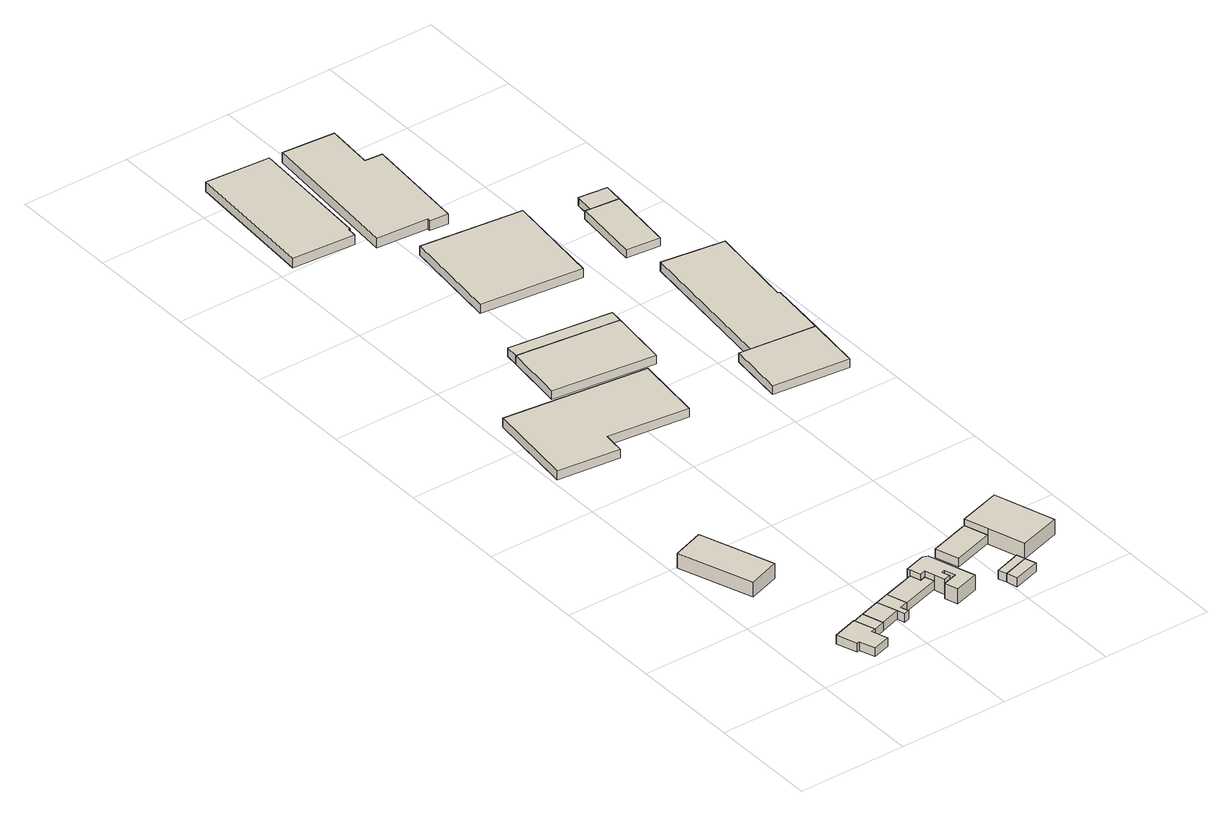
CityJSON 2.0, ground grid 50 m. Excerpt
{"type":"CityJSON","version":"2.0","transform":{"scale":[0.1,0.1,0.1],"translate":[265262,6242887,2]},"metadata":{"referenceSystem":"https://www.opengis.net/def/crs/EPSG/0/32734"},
"CityObjects":{
"building1":{"type":"Building","attributes":{"address":"10 Foundry Road Salt River Cape Town","building":"house","building:levels":1,"building_height":4.1,"roof_height":10.77,"ground_height":6.67,"plus_code":"4FRW3FC6+P85"},"geometry":[{"type":"Solid","lod":"1","boundaries":[[[[0,1,2,3]],[[1,4,5,2]],[[4,6,7,5]],[[6,8,9,7]],[[8,10,11,9]],[[10,12,13,11]],[[12,14,15,13]],[[14,0,3,15]],[[3,2,5,7,9,11,13,15]],[[14,12,10,8,6,4,1,0]]]]}]},
"building2":{"type":"Building","attributes":{"address":"Salt River Hall","building":"hall","building:levels":2,"amenity":"townhall","building_height":6.9,"roof_height":13.01,"ground_height":6.11,"plus_code":"4FRW3FC6+X79"},"geometry":[{"type":"Solid","lod":"1","boundaries":[[[[16,17,18,19]],[[17,20,21,18]],[[20,22,23,21]],[[22,16,19,23]],[[19,18,21,23]],[[22,20,17,16]]]]}]},
"building3":{"type":"Building","attributes":{"address":"14 Foundry Road Salt River Cape Town","building":"house","building:levels":1,"building_height":4.1,"roof_height":10.41,"ground_height":6.31,"plus_code":"4FRW3FC6+P9F"},"geometry":[{"type":"Solid","lod":"1","boundaries":[[[[24,25,26,27]],[[25,28,29,26]],[[28,30,31,29]],[[30,24,27,31]],[[27,26,29,31]],[[30,28,25,24]]]]}]},
"building4":{"type":"Building","attributes":{"address":"16 Foundry Road Salt River Cape Town","building":"house","building:levels":1,"building_height":4.1,"roof_height":10.41,"ground_height":6.31,"plus_code":"4FRW3FC6+PCJ"},"geometry":[{"type":"Solid","lod":"1","boundaries":[[[[32,24,27,33]],[[24,30,31,27]],[[30,34,35,31]],[[34,32,33,35]],[[33,27,31,35]],[[34,30,24,32]]]]}]},
"building5":{"type":"Building","attributes":{"address":"Foundry Road Salt River Cape Town","building":"house","building:levels":1,"building_height":4.1,"roof_height":10.41,"ground_height":6.31,"plus_code":"4FRW3FC6+PCX"},"geometry":[{"type":"Solid","lod":"1","boundaries":[[[[36,32,33,37]],[[32,34,35,33]],[[34,38,39,35]],[[38,40,41,39]],[[40,42,43,41]],[[42,44,45,43]],[[44,36,37,45]],[[37,33,35,39,41,43,45]],[[44,42,40,38,34,32,36]]]]}]},
"building6":{"type":"Building","attributes":{"address":"18 Foundry Road Salt River Cape Town","building":"industrial","building:levels":1,"building_height":4.1,"roof_height":10.21,"ground_height":6.11,"plus_code":"4FRW3FC6+QF5"},"geometry":[{"type":"Solid","lod":"1","boundaries":[[[[46,47,48,49]],[[47,50,51,48]],[[50,52,53,51]],[[52,54,55,53]],[[54,56,57,55]],[[56,46,49,57]],[[49,48,51,53,55,57]],[[56,54,52,50,47,46]]]]}]},
"building7":{"type":"Building","attributes":{"address":"24 Foundry Road Salt River Cape Town","building":"industrial","building:levels":2,"building_height":6.9,"roof_height":13.01,"ground_height":6.11,"plus_code":"4FRW3FC6+PHV"},"geometry":[{"type":"Solid","lod":"1","boundaries":[[[[58,59,60,61]],[[59,62,63,60]],[[62,64,65,63]],[[64,66,67,65]],[[66,68,69,67]],[[68,70,71,69]],[[70,72,73,71]],[[72,74,75,73]],[[74,76,77,75]],[[76,78,79,77]],[[78,80,81,79]],[[80,82,83,81]],[[82,84,85,83]],[[84,86,87,85]],[[86,58,61,87]],[[61,60,63,65,67,69,71,73,75,77,79,81,83,85,87]],[[86,84,82,80,78,76,74,72,70,68,66,64,62,59,58]]]]}]},
"building8":{"type":"Building","attributes":{"building":"yes","building:levels":1,"building_height":4.1,"roof_height":8.72,"ground_height":4.62,"plus_code":"4FRW3FF6+9C6"},"geometry":[{"type":"Solid","lod":"1","boundaries":[[[[88,89,90,91]],[[89,92,93,90]],[[92,94,95,93]],[[94,96,97,95]],[[96,98,99,97]],[[98,88,91,99]],[[91,90,93,95,97,99]],[[98,96,94,92,89,88]]]]}]},
"building9":{"type":"Building","attributes":{"address":"Alfred Street Cape Town","building":"house","building:levels":1,"building_height":4.1,"roof_height":10.03,"ground_height":5.93,"plus_code":"4FRW3FC6+PMG"},"geometry":[{"type":"Solid","lod":"1","boundaries":[[[[100,101,102,103]],[[101,104,105,102]],[[104,106,107,105]],[[106,100,103,107]],[[103,102,105,107]],[[106,104,101,100]]]]}]},
"building10":{"type":"Building","attributes":{"address":"Alfred Street Cape Town","building":"house","building:levels":1,"building_height":4.1,"roof_height":10.03,"ground_height":5.93,"plus_code":"4FRW3FC6+MMV"},"geometry":[{"type":"Solid","lod":"1","boundaries":[[[[108,109,110,111]],[[109,101,102,110]],[[101,100,103,102]],[[100,108,111,103]],[[111,110,102,103]],[[100,101,109,108]]]]}]},
"building11":{"type":"Building","attributes":{"address":"26 Foundry Road Salt River Cape Town","building":"industrial","building:levels":1,"building_height":4.1,"roof_height":9.67,"ground_height":5.57,"plus_code":"4FRW3FC6+RJ5"},"geometry":[{"type":"Solid","lod":"1","boundaries":[[[[112,113,114,115]],[[113,116,117,114]],[[116,118,119,117]],[[118,112,115,119]],[[115,114,117,119]],[[118,116,113,112]]]]}]},
"building12":{"type":"Building","attributes":{"building":"yes","building:levels":1,"building_height":4.1,"roof_height":8.61,"ground_height":4.51,"plus_code":"4FRW3FF6+FFX"},"geometry":[{"type":"Solid","lod":"1","boundaries":[[[[120,121,122,123]],[[121,124,125,122]],[[124,126,127,125]],[[126,120,123,127]],[[123,122,125,127]],[[126,124,121,120]]]]}]},
"building13":{"type":"Building","attributes":{"address":"32 Foundry Road Salt River Cape Town","building":"industrial","building:levels":2,"building_height":6.9,"roof_height":12.83,"ground_height":5.93,"plus_code":"4FRW3FC6+QPH"},"geometry":[{"type":"Solid","lod":"1","boundaries":[[[[128,129,130,131]],[[129,132,133,130]],[[132,134,135,133]],[[134,136,137,135]],[[136,128,131,137]],[[131,130,133,135,137]],[[136,134,132,129,128]]]]}]},
"building14":{"type":"Building","attributes":{"building":"yes","building:levels":1,"building_height":4.1,"roof_height":8.58,"ground_height":4.48,"plus_code":"4FRW3FF6+HG2"},"geometry":[{"type":"Solid","lod":"1","boundaries":[[[[121,120,123,122]],[[120,138,139,123]],[[138,140,141,139]],[[140,121,122,141]],[[122,123,139,141]],[[140,138,120,121]]]]}]},
"building15":{"type":"Building","attributes":{"building":"industrial","building:levels":1,"building_height":4.1,"roof_height":7.51,"ground_height":3.41,"plus_code":"4FRW3FG6+393"},"geometry":[{"type":"Solid","lod":"1","boundaries":[[[[142,143,144,145]],[[143,146,147,144]],[[146,148,149,147]],[[148,150,151,149]],[[150,152,153,151]],[[152,142,145,153]],[[145,144,147,149,151,153]],[[152,150,148,146,143,142]]]]}]},
"building16":{"type":"Building","attributes":{"building":"yes","building:levels":1,"building_height":4.1,"roof_height":8.35,"ground_height":4.25,"plus_code":"4FRW3FF6+QH3"},"geometry":[{"type":"Solid","lod":"1","boundaries":[[[[154,155,156,157]],[[155,158,159,156]],[[158,160,161,159]],[[160,154,157,161]],[[157,156,159,161]],[[160,158,155,154]]]]}]},
"building17":{"type":"Building","attributes":{"building":"industrial","building:levels":1,"building_height":4.1,"roof_height":7.78,"ground_height":3.68,"plus_code":"4FRW3FF6+XGM"},"geometry":[{"type":"Solid","lod":"1","boundaries":[[[[162,163,164,165]],[[163,166,167,164]],[[166,168,169,167]],[[168,170,171,169]],[[170,172,173,171]],[[172,174,175,173]],[[174,176,177,175]],[[176,162,165,177]],[[165,164,167,169,171,173,175,177]],[[176,174,172,170,168,166,163,162]]]]}]},
"building18":{"type":"Building","attributes":{"building":"yes","building:levels":1,"building_height":4.1,"roof_height":8.38,"ground_height":4.28,"plus_code":"4FRW3FF6+8Q3"},"geometry":[{"type":"Solid","lod":"1","boundaries":[[[[178,179,180,181]],[[179,182,183,180]],[[182,184,185,183]],[[184,186,187,185]],[[186,178,181,187]],[[181,180,183,185,187]],[[186,184,182,179,178]]]]}]},
"building19":{"type":"Building","attributes":{"building":"yes","building:levels":1,"building_height":4.1,"roof_height":8.39,"ground_height":4.29,"plus_code":"4FRW3FF6+GR7"},"geometry":[{"type":"Solid","lod":"1","boundaries":[[[[179,178,181,180]],[[178,188,189,181]],[[188,190,191,189]],[[190,192,193,191]],[[192,194,195,193]],[[194,179,180,195]],[[180,181,189,191,193,195]],[[194,192,190,188,178,179]]]]}]},
"building20":{"type":"Building","attributes":{"building":"yes","building:levels":1,"building_height":4.1,"roof_height":8.25,"ground_height":4.15,"plus_code":"4FRW3FF6+PQ8"},"geometry":[{"type":"Solid","lod":"1","boundaries":[[[[196,197,198,199]],[[197,200,201,198]],[[200,202,203,201]],[[202,204,205,203]],[[204,196,199,205]],[[199,198,201,203,205]],[[204,202,200,197,196]]]]}]},
"building21":{"type":"Building","attributes":{"building":"yes","building:levels":1,"building_height":4.1,"roof_height":8.25,"ground_height":4.15,"plus_code":"4FRW3FF6+QRJ"},"geometry":[{"type":"Solid","lod":"1","boundaries":[[[[206,207,208,209]],[[207,200,201,208]],[[200,197,198,201]],[[197,206,209,198]],[[209,208,201,198]],[[197,200,207,206]]]]}]}
},
"vertices":[
[301,207,47],[185,170,47],[185,170,88],[301,207,88],[216,75,47],[216,75,88],[230,80,47],[230,80,88],[254,7,47],[254,7,88],[335,33,47],[335,33,88],[312,106,47],[312,106,88],[332,112,47],[332,112,88],
[125,627,39],[270,677,39],[270,677,110],[125,627,110],[154,1013,39],[154,1013,110],[9,963,39],[9,963,110],
[357,225,43],[301,207,43],[301,207,84],[357,225,84],[332,112,43],[332,112,84],[387,132,43],[387,132,84],
[450,254,43],[450,254,84],[480,161,43],[480,161,84],
[514,274,43],[514,274,84],[490,126,43],[490,126,84],[515,134,43],[515,134,84],[504,170,43],[504,170,84],[542,182,43],[542,182,84],
[664,320,41],[514,274,41],[514,274,82],[664,320,82],[542,182,41],[542,182,82],[718,237,41],[718,237,82],[705,279,41],[705,279,82],[679,271,41],[679,271,82],
[664,320,38],[679,271,38],[679,271,110],[664,320,110],[705,279,38],[705,279,110],[718,237,38],[718,237,110],[733,187,38],[733,187,110],[765,197,38],[765,197,110],[754,232,38],[754,232,110],[768,237,38],[768,237,110],[784,186,38],[784,186,110],[716,166,38],[716,166,110],[734,104,38],[734,104,110],[845,138,38],[845,138,110],[778,354,38],[778,354,110],[756,362,38],[756,362,110],[660,333,38],[660,333,110],
[58,2152,25],[10,1738,25],[10,1738,67],[58,2152,67],[296,1705,25],[296,1705,67],[307,1805,25],[307,1805,67],[678,1762,25],[678,1762,67],[714,2076,25],[714,2076,67],
[974,105,39],[1094,143,39],[1094,143,80],[974,105,80],[1082,181,39],[1082,181,80],[961,143,39],[961,143,80],
[989,55,39],[1110,93,39],[1110,93,80],[989,55,80],
[1077,360,36],[1043,468,36],[1043,468,77],[1077,360,77],[857,411,36],[857,411,77],[891,303,36],[891,303,77],
[828,2402,25],[357,2458,25],[357,2458,66],[828,2402,66],[324,2183,25],[324,2183,66],[795,2126,25],[795,2126,66],
[1043,468,35],[1077,360,35],[1077,360,108],[1043,468,108],[1130,191,35],[1130,191,108],[1323,251,35],[1323,251,108],[1236,527,35],[1236,527,108],
[834,2461,25],[834,2461,66],[364,2519,25],[364,2519,66],
[73,3522,10],[362,3501,10],[362,3501,55],[73,3522,55],[365,3545,10],[365,3545,55],[372,3545,10],[372,3545,55],[413,4119,10],[413,4119,55],[117,4140,10],[117,4140,55],
[511,3278,20],[459,2822,20],[459,2822,63],[511,3278,63],[926,2769,20],[926,2769,63],[978,3225,20],[978,3225,63],
[413,3428,11],[651,3409,11],[651,3409,58],[413,3428,58],[650,3395,11],[650,3395,58],[736,3388,11],[736,3388,58],[777,3867,11],[777,3867,58],[696,3874,11],[696,3874,58],[714,4093,11],[714,4093,58],[471,4113,11],[471,4113,58],
[1411,1907,22],[1114,1940,22],[1114,1940,64],[1411,1907,64],[1062,1945,22],[1062,1945,64],[1033,1687,22],[1033,1687,64],[1383,1649,22],[1383,1649,64],
[1439,2170,22],[1439,2170,64],[1431,2180,22],[1431,2180,64],[1480,2579,22],[1480,2579,64],[1192,2619,22],[1192,2619,64],
[1293,2753,22],[1326,3060,22],[1326,3060,62],[1293,2753,62],[1195,3074,22],[1195,3074,62],[1170,3077,22],[1170,3077,62],[1137,2769,22],[1137,2769,62],
[1336,3149,22],[1205,3164,22],[1205,3164,62],[1336,3149,62]
]}
